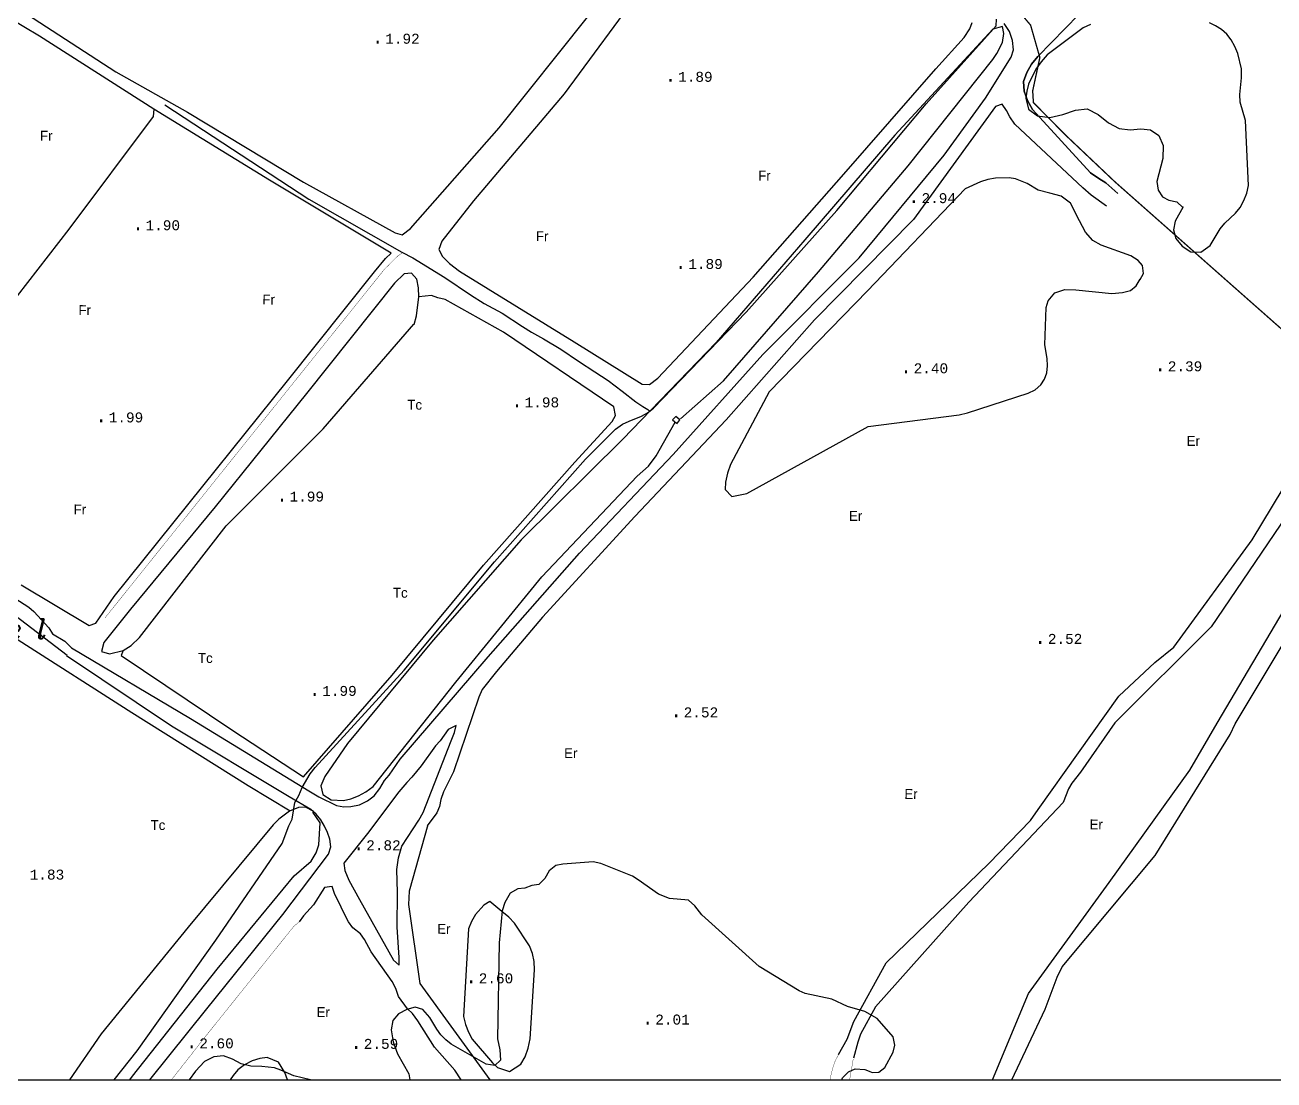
# Model space of a CAD drawing. Extents: x 742400 to 743200, y 4404200 to 4404700.
# Drawn here: x 742571.9 to 742759.8, y 4404200 to 4404358.7 of the extents above; entities that cross this region are included whole.
import ezdxf
from ezdxf.enums import TextEntityAlignment as Align

# ---------------------------------------------------------------- set-up
doc = ezdxf.new("R2010")
doc.units = 0
doc.header["$MEASUREMENT"] = 0
for name, color, linetype in [('2', 7, 'CONTINUOUS'), ('21', 7, 'CONTINUOUS'), ('24', 7, 'CONTINUOUS'), ('33', 7, 'CONTINUOUS'), ('41', 7, 'CONTINUOUS'), ('42', 7, 'CONTINUOUS'), ('46', 7, 'CONTINUOUS'), ('50', 7, 'CONTINUOUS'), ('54', 7, 'CONTINUOUS'), ('6', 7, 'CONTINUOUS')]:
    doc.layers.add(name, color=color, linetype=linetype)
doc.styles.add('ITALICC', font='italicc', dxfattribs={"height": 0.2})
doc.styles.add('MONOTXT', font='monotxt', dxfattribs={"height": 0.2})
doc.styles.get("Standard").update_dxf_attribs({"font": 'txt', "height": 0.2})

msp = doc.modelspace()

# ---------------------------------------------------------------- linework, layer by layer
at = {"layer": '2', "color": 7, "linetype": 'Continuous'}
msp.add_3dface([(743199.9999999999, 4404200), (743199.9999999999, 4404700), (742399.9999999999, 4404700), (742399.9999999999, 4404200)], dxfattribs=at)
at = {"layer": '21', "color": 30, "linetype": 'Continuous', "elevation": 2}
for points in [[(742628.96, 4404261.63), (742628.96, 4404261.63), (742642.53, 4404277.91), (742656.2599999999, 4404293.39), (742660.7699999998, 4404297.88), (742661.82, 4404298.64), (742662.8, 4404299.12), (742664.6599999998, 4404299.83), (742665.5899999999, 4404300.34), (742666.49, 4404301.07), (742680.4399999998, 4404315.51), (742694.0399999998, 4404330.810000001), (742707.51, 4404346.85), (742718.0399999998, 4404358.58), (742718.0399999998, 4404358.58)], [(742585.3399999999, 4404200), (742588.8099999998, 4404204.35), (742600.64, 4404220.99), (742610.63, 4404235.57), (742611.6099999999, 4404238.23), (742612.1099999999, 4404239.23), (742612.51, 4404241.71), (742613.1099999999, 4404242.78), (742613.6199999999, 4404243.96), (742614.8299999998, 4404246.05), (742615.5700000002, 4404246.97)], [(742700.3999999998, 4404201.16), (742701.27, 4404201.88), (742702.5600000002, 4404204.18), (742702.79, 4404205.23), (742702.54, 4404206.47), (742700.1099999999, 4404209.21), (742698.29, 4404210.29), (742695.68, 4404211.04), (742693.3299999998, 4404212.13), (742689.31, 4404212.99), (742688.39, 4404213.4), (742682.3799999999, 4404217.04), (742673.7699999998, 4404224.84), (742672.7199999999, 4404226.19), (742671.74, 4404227.02), (742668.87, 4404227.28), (742667.2299999999, 4404227.94), (742664.18, 4404230.09), (742663.31, 4404230.62), (742658.57, 4404232.54), (742657.41, 4404232.78), (742652.8199999998, 4404232.46), (742651.79, 4404232.25), (742650.7799999998, 4404231.46), (742650.1099999999, 4404230.3), (742649.2299999999, 4404229.41), (742648.1800000002, 4404229.23), (742647.1199999999, 4404228.86), (742646.04, 4404228.74), (742644.9099999998, 4404228.09)], [(742644.9099999998, 4404228.09), (742644.0899999999, 4404226.66), (742643.69, 4404225.44), (742643.26, 4404220.62), (742643.0299999998, 4404206.17), (742643.3399999999, 4404204.5), (742643.4400000002, 4404202.98), (742642.62, 4404202.17), (742641.29, 4404202.36), (742636.0399999998, 4404205.38), (742635.2199999999, 4404206.03), (742634.4899999999, 4404206.77), (742633.87, 4404207.62), (742632.7999999998, 4404209.39), (742631.75, 4404210.59), (742630.5999999999, 4404210.93), (742629.34, 4404210.59), (742628.1099999999, 4404209.91), (742627.24, 4404208.93), (742627, 4404207.51), (742627.32, 4404205.71), (742627.9599999998, 4404203.92), (742629.6799999998, 4404200.89), (742629.79, 4404200)], [(742614.89, 4404200), (742612.38, 4404200.58), (742610.4199999998, 4404201.45), (742609.4599999998, 4404201.79), (742607.55, 4404202.03), (742605.8899999999, 4404202.07), (742604.45, 4404202.42), (742603.1099999999, 4404203.1), (742601.8, 4404203.62), (742600.3199999998, 4404203.48), (742598.9100000001, 4404202.76), (742597.5500000002, 4404201.29), (742596.5899999999, 4404200)], [(742694.8399999999, 4404200), (742694.92, 4404200.28), (742695.82, 4404201.19), (742696.84, 4404201.66), (742698.2799999998, 4404201.55), (742698.92, 4404201.33), (742699.39, 4404201.11), (742700.3999999998, 4404201.16)]]:
    msp.add_lwpolyline(points, dxfattribs=at)
at = {"layer": '21', "color": 30, "linetype": 'Continuous'}
msp.add_polyline3d([(742615.5700000002, 4404246.97, 2), (742628.96, 4404261.63, 5), (742642.53, 4404277.91, 5), (742656.2599999999, 4404293.39, 5), (742660.7699999998, 4404297.88, 5), (742661.82, 4404298.64, 5), (742662.8, 4404299.12, 5), (742664.6599999998, 4404299.83, 5), (742665.5899999999, 4404300.34, 5), (742666.49, 4404301.07, 5), (742680.4399999998, 4404315.51, 5), (742694.0399999998, 4404330.810000001, 5), (742707.51, 4404346.85, 5), (742718.0399999998, 4404358.58, 5), (742718.1099999999, 4404359.59, 5)], dxfattribs=at)
at = {"layer": '33', "color": 5, "linetype": 'Continuous', "extrusion": (0.01580202799981026, -0.01737567389979136, 0.9997241528879961), "const_width": 0.05, "elevation": -64790.40757999999}
msp.add_lwpolyline([(3512618.017218225, 2757958.943019218), (3512684.548555906, 2757969.485035173), (3512685.185577411, 2757969.48693304), (3512686.158948949, 2757969.561396382), (3512687.304515624, 2757969.587408314), (3512688.130538598, 2757969.485035173)], dxfattribs=at)
at = {"layer": '33', "color": 5, "linetype": 'Continuous'}
msp.add_polyline3d([(742592.93, 4404346.7, 2.53), (742614.62, 4404332.52, 2.53), (742628.5999999999, 4404324.53, 2.53), (742630.2699999998, 4404323.67, 2.53), (742635.0999999999, 4404320.7, 2.52), (742638.9300000002, 4404318.09, 2.52), (742641.01, 4404316.82, 2.52), (742643.7299999999, 4404315.32, 2.52), (742646.75, 4404313.35, 2.52), (742648.14, 4404312.48, 2.52), (742649.93, 4404311.47, 2.52), (742652.5299999998, 4404309.93, 2.52), (742655.21, 4404308.14, 2.52), (742657.67, 4404306.54, 2.52), (742659.65, 4404305.21, 2.7), (742661.74, 4404303.62, 2.73), (742663.8, 4404302.02, 2.73), (742664.88, 4404301.29, 2.76), (742665.6099999999, 4404300.83, 2.76), (742665.74, 4404300.75, 2.76), (742666.04, 4404300.58, 2.76), (742666.0499999998, 4404300.58, 2.76)], dxfattribs=at)
at = {"layer": '41', "color": 3, "linetype": 'Continuous'}
for points in [[(742674.9599999998, 4404383.16, 5.11), (742658.39, 4404394.59, 2.41), (742641.09, 4404406.05, 2.37), (742623.9300000002, 4404417.32, 2.31), (742613.9799999999, 4404424.22, 2.28), (742612.77, 4404424.01, 2.28), (742599.92, 4404408.5, 2.39), (742587.3, 4404392.65, 2.48), (742574.4599999998, 4404377.01, 2.5), (742566.74, 4404366.9, 2.5), (742566.2299999999, 4404366.03, 2.5), (742566.2, 4404364.81, 2.5), (742567.0899999999, 4404363.86, 2.5), (742568.42, 4404362.83, 2.5), (742585.5599999998, 4404351.63, 2.5), (742596.36, 4404345.57, 2.5), (742613.7999999998, 4404335.07, 2.5), (742627.6099999999, 4404327.43, 2.5), (742628.6399999999, 4404327.13, 2.5), (742629.89, 4404328.09, 2.49), (742643.25, 4404343.23, 2.51), (742656.57, 4404359.86, 2.51), (742662.4099999998, 4404367.23, 2.47), (742675.0899999999, 4404383.32, 2.35)], [(742675.0500000002, 4404383.1, 5.12), (742658.39, 4404394.59, 2.41), (742641.09, 4404406.05, 2.37), (742623.9300000002, 4404417.32, 2.31), (742613.9799999999, 4404424.22, 2.28), (742612.77, 4404424.01, 2.28), (742599.92, 4404408.5, 2.39), (742587.3, 4404392.65, 2.48), (742574.4599999998, 4404377.01, 2.5), (742566.74, 4404366.9, 2.5), (742566.2299999999, 4404366.03, 2.5), (742566.2, 4404364.81, 2.5), (742567.0899999999, 4404363.86, 2.5), (742568.42, 4404362.83, 2.5), (742585.5599999998, 4404351.63, 2.5), (742596.36, 4404345.57, 2.5), (742613.7999999998, 4404335.07, 2.5), (742627.6099999999, 4404327.43, 2.5), (742628.6399999999, 4404327.13, 2.5), (742629.89, 4404328.09, 2.49), (742643.25, 4404343.23, 2.51), (742656.57, 4404359.86, 2.51), (742662.4099999998, 4404367.23, 2.47), (742674.9599999998, 4404383.16, 2.35)], [(742665.0399999998, 4404364.64, 2.47), (742653.03, 4404348.36, 2.57), (742639.4, 4404332.22, 2.72), (742634.6299999999, 4404326.19, 2.72), (742634.19, 4404324.92, 2.75), (742634.73, 4404323.89, 2.78), (742635.7699999998, 4404322.8, 2.78), (742637.27, 4404321.68, 2.78), (742654.54, 4404311.05, 2.78), (742664.7799999998, 4404304.64, 2.78), (742665.86, 4404304.63, 2.78), (742667.14, 4404305.58, 2.78), (742681.49, 4404320.75, 2.77), (742695.0999999999, 4404336.28, 2.77), (742708.96, 4404352.1, 2.77), (742713.2199999999, 4404356.83, 2.75), (742714.05, 4404358.12, 2.75), (742714.41, 4404359.06, 2.74)], [(742626.9899999999, 4404324.36, 2.87), (742608.7199999999, 4404335.35, 2.77), (742591.32, 4404346.060000001, 2.75), (742574.08, 4404357.04, 2.81), (742562.28, 4404364.11, 2.82)], [(742591.32, 4404346.060000001, 2.75), (742591.1900000002, 4404344.91, 2.75), (742578.4899999999, 4404328, 2.76), (742566.02, 4404311.92, 2.86), (742552.9799999999, 4404295.59, 3.02), (742551.3999999998, 4404293.65, 3.02), (742549.44, 4404291.04, 3.02), (742547.86, 4404289.25, 5)], [(742571.3499999999, 4404274.49, 2.76), (742581.57, 4404268.35, 2.76), (742582.55, 4404268.73, 2.76), (742585.3199999998, 4404272.73, 2.76), (742598.67, 4404289.34, 2.76), (742611.42, 4404305.15, 2.75), (742624.4899999999, 4404321.560000001, 2.75), (742626.14, 4404323.59, 2.75), (742626.9899999999, 4404324.36, 2.75)], [(742586.6899999998, 4404264.58, 3.63), (742586.36, 4404263.85, 2.97), (742603.01, 4404252.64, 2.97), (742613.8399999999, 4404245.6, 2.97), (742627.16, 4404260.89, 2.89), (742640.9099999998, 4404277.43, 2.89), (742654.6499999998, 4404292.95, 2.87), (742660.2599999999, 4404299.06, 2.85), (742660.78, 4404299.95, 2.85), (742660.5299999998, 4404301.27, 2.85), (742643.9099999998, 4404312.47, 2.85), (742635.1399999999, 4404317.42, 2.86), (742634.01, 4404317.64, 2.86), (742633.0599999998, 4404318.01, 2.86), (742631.17, 4404317.78, 3.31)], [(742475.9500000002, 4404200, 2.47), (742476.42, 4404200.63, 2.48), (742488.02, 4404218.1, 2.49), (742493.81, 4404227.75, 2.5), (742494.67, 4404228.52, 2.43), (742495.75, 4404228.57, 2.43), (742496.97, 4404227.94, 2.4), (742513.77, 4404216.74, 2.36), (742524.5199999998, 4404210.72, 2.32), (742526.16, 4404210.39, 2.32), (742527.78, 4404210.7, 2.32), (742528.61, 4404211.26, 2.32), (742541.5, 4404228.07, 2.34), (742553.38, 4404244.42, 2.59), (742565.37, 4404261.47, 2.65), (742568.3499999999, 4404266.69, 2.66), (742569.33, 4404266.97, 2.66), (742570.8799999999, 4404266.21, 2.66), (742587.98, 4404255.29, 2.64), (742605.4899999999, 4404244.28, 2.62), (742611.7900000002, 4404240.46, 2.61)]]:
    msp.add_polyline3d(points, dxfattribs=at)
at = {"layer": '42', "color": 3, "linetype": 'Continuous', "extrusion": (-0.0001679064000050368, -0.002049961700061494, 0.9999978847299974), "elevation": -9149.974406}
msp.add_lwpolyline([(742611.3900624835, 4404190.496880013), (742610.9900624889, 4404191.586877859), (742610.0300625026, 4404193.156874892), (742608.3400625263, 4404193.836874045), (742607.2500625419, 4404193.726874651), (742606.0700625582, 4404193.336875876), (742604.9200625746, 4404192.736877533), (742603.9400625884, 4404192.006879403), (742603.2100625987, 4404191.16688142), (742602.770060926, 4404190.49686248)], dxfattribs=at)
at = {"layer": '42', "color": 3, "linetype": 'Continuous'}
for points in [[(742732.24, 4404358.77, 4.09), (742731.15, 4404358.28, 4.09), (742725.7099999998, 4404354.22, 4.09), (742724.79, 4404353.17, 4.09), (742724.02, 4404352.04, 4.09), (742722.92, 4404349.8, 4.09), (742722.6399999999, 4404348.75, 4.09), (742722.5199999998, 4404347.71, 4.09), (742722.9, 4404346.05, 4.01), (742724.27, 4404345.05, 4.01), (742726.12, 4404344.78, 4.01), (742728.0600000002, 4404345.22, 4.01), (742729.9699999999, 4404345.88, 3.91), (742731.7499999999, 4404346.11, 3.77), (742733.4, 4404345.25, 3.7), (742734.9500000002, 4404343.96, 3.7), (742736.53, 4404343.13, 3.55), (742738.2, 4404342.95, 3.35), (742739.78, 4404343.060000001, 3.25), (742741.27, 4404342.91, 3.23), (742742.49, 4404342.08, 3.23), (742743.18, 4404340.58, 3.23), (742743.1299999999, 4404338.61, 3.23), (742742.1899999998, 4404335.14, 3.08), (742742.42, 4404333.84, 3.07), (742743.0799999998, 4404332.85, 3.07), (742744, 4404332.36, 3.05), (742745.2299999999, 4404332.08, 2.98), (742746.13, 4404331.26, 2.93)], [(742746.18, 4404331.34, 3.2), (742744.95, 4404329.17, 3.2), (742744.7, 4404327.9, 3.2), (742745.07, 4404326.58, 3.2), (742746.0099999999, 4404325.4, 3.2), (742747.3399999999, 4404324.59, 3.2), (742748.81, 4404324.52, 3.2), (742750.2299999999, 4404325.54, 3.2), (742751.75, 4404328.05, 3.2), (742752.46, 4404328.87, 3.23), (742754.0599999998, 4404330.4, 3.26), (742754.7700000001, 4404331.25, 3.26), (742755.3200000002, 4404332.27, 3.26), (742755.7399999999, 4404333.38, 3.26), (742755.99, 4404334.57, 3.26), (742755.5400000002, 4404344.32, 3.26), (742754.7499999999, 4404347.08, 3.26), (742754.6900000002, 4404348.22, 3.26), (742754.9300000002, 4404350.75, 3.31), (742754.94, 4404352.08, 3.35), (742754.3899999999, 4404354.4, 3.41), (742753.9699999999, 4404355.45, 3.49), (742753.41, 4404356.46, 3.58), (742752.73, 4404357.32, 3.64), (742751.92, 4404358.02, 3.65), (742751.05, 4404358.57, 3.65), (742750.14, 4404359, 3.65)], [(742670.52, 4404299.45, 3.72), (742677.03, 4404305.18, 4.02), (742691.29, 4404321.57, 4.35), (742704.7799999998, 4404337.5, 4.35), (742717.5400000002, 4404353.49, 4.28), (742718.15, 4404354.41, 4.28), (742718.98, 4404356.07, 4.27), (742719.19, 4404357.41, 4.16), (742718.9899999999, 4404358.45, 4.03), (742717.5299999998, 4404358.05, 3.94), (742702.79, 4404342.14, 3.94), (742689.24, 4404326.4, 3.94), (742675.92, 4404310.95, 3.95), (742661.8499999999, 4404296.38, 4.08), (742646.5700000002, 4404281.25, 4.45), (742633.32, 4404266.13, 4.48), (742620.44, 4404250.58, 4.48), (742617.0199999998, 4404245.64, 4.45), (742616.42, 4404244.23, 4.45), (742616.7399999999, 4404242.95, 4.45), (742617.98, 4404242.15, 4.45), (742619.85, 4404242.02, 4.45), (742620.9599999998, 4404242.29, 4.45), (742622.0799999998, 4404242.72, 4.45), (742623.19, 4404243.34, 4.45), (742624.32, 4404244.11, 4.45), (742636.73, 4404259.85, 4.37), (742649.67, 4404275.66, 4.22), (742664.03, 4404290.810000001, 4.16), (742665.7099999998, 4404292.34, 4.08), (742666.8999999998, 4404293.87, 4.08), (742669.7599999999, 4404298.95, 3.86)], [(742739.7000000002, 4404320.41, 2.5), (742740.1900000002, 4404321.32, 2.59), (742740.0699999998, 4404322.51, 2.74), (742739.3799999999, 4404323.28, 2.74), (742738.29, 4404323.97, 2.74), (742733.8200000002, 4404325.55, 2.74), (742732.57, 4404326.3, 2.95), (742731.46, 4404327.55, 3.01), (742730.5799999998, 4404329.22, 3.04), (742729.2, 4404331.87, 3.37), (742727.8000000002, 4404332.93, 3.44), (742726.1, 4404333.41, 3.44), (742724.3799999999, 4404333.87, 3.61), (742722.7, 4404334.83, 3.85), (742720.9699999999, 4404335.55, 3.94), (742719.9799999999, 4404335.7, 3.96), (742717.92, 4404335.64, 3.96), (742716.8, 4404335.44, 3.96), (742715.6800000002, 4404335.11, 3.96), (742713.38, 4404334.05, 3.96), (742698.7, 4404318.71, 3.96), (742683.88, 4404303.5, 4.05), (742678.05, 4404292.59, 3.84), (742677.6099999999, 4404291.25, 3.84), (742677.2999999998, 4404289.92, 3.84), (742677.26, 4404288.81, 3.84), (742678.28, 4404287.75, 3.84), (742680.5, 4404288.22, 3.83), (742698.76, 4404298.31, 3.39), (742712.4500000002, 4404300.05, 3.28), (742713.74, 4404300.36, 3.28), (742722.87, 4404303.29, 3.07), (742723.88, 4404303.83, 3.07), (742724.75, 4404304.55, 3.07), (742725.3099999998, 4404305.41, 3.07), (742725.6399999999, 4404306.39, 3.07), (742725.7499999999, 4404307.43, 3.07), (742725.6900000002, 4404308.5, 3.07), (742725.36, 4404310.6, 3.07), (742725.54, 4404316.21, 3.07), (742725.85, 4404317.19, 3.07), (742726.87, 4404318.42, 2.99), (742728.3699999999, 4404318.9, 2.83), (742730.04, 4404318.87, 2.74), (742735.4400000002, 4404318.3, 2.72), (742737.06, 4404318.47, 2.71), (742738.2599999999, 4404318.77, 2.62), (742739.0999999999, 4404319.46, 2.57), (742739.69, 4404320.45, 2.57)], [(742630.4500000002, 4404313.64, 2.83), (742630.8399999999, 4404314.94, 3.23), (742631.17, 4404317.78, 3.31), (742631.14, 4404319.16, 3.32), (742630.89, 4404320.46, 3.35), (742630.0799999998, 4404321.35, 3.35), (742628.95, 4404321.26, 3.35), (742627.51, 4404319.85, 3.35), (742614.28, 4404303.26, 3.56), (742600.54, 4404286.23, 3.63), (742587.78, 4404270.810000001, 3.63), (742583.7499999999, 4404265.82, 3.63), (742583.41, 4404264.43, 3.63), (742584.64, 4404264.1, 3.63), (742586.6899999998, 4404264.58, 3.63), (742587.88, 4404265.34, 3.63), (742589.16, 4404266.54, 3.63), (742602.19, 4404283.35, 3.52), (742616.7599999999, 4404297.94, 3.32), (742630.41, 4404313.71, 2.99)], [(742615.38, 4404240.37, 3.06), (742614.1299999999, 4404241, 3.06), (742613.0799999998, 4404240.99, 3.06), (742611.71, 4404240.42, 3.06), (742610.1099999999, 4404239.22, 3.06), (742609.24, 4404238.39, 3.06), (742596.4699999999, 4404222.95, 3.15), (742583.3599999999, 4404206.9, 3.13), (742578.5899999999, 4404200, 3.13)], [(742587.6799999998, 4404200, 4.28), (742588.0999999999, 4404200.53, 4.29), (742600.8299999998, 4404216.65, 4.31), (742612.3900000001, 4404230.67, 4.11), (742614.9799999999, 4404232.9, 4.07), (742615.73, 4404234.13, 3.86), (742616.13, 4404235.38, 3.67), (742616.3200000002, 4404238.68, 3.36), (742615.2000000002, 4404240.28, 3.19)], [(742641.8299999998, 4404226.85, 3.32), (742640.96, 4404226.26, 3.32), (742639.6899999998, 4404224.86, 3.32), (742639.11, 4404223.84, 3.31), (742638.64, 4404222.7, 3.31), (742637.8899999999, 4404209.52, 3.24), (742638.1800000002, 4404208.310000001, 3.23), (742638.62, 4404207.18, 3.23), (742639.2000000002, 4404206.13, 3.23), (742642.23, 4404202.58, 3.23), (742643.02, 4404201.87, 3.22), (742644.81, 4404201.25, 3.22), (742646.4999999999, 4404202.34, 3.22), (742647.15, 4404203.47, 3.23), (742647.6399999999, 4404204.78, 3.23), (742647.8999999998, 4404206.18, 3.23), (742648.5799999998, 4404216.54, 3.3), (742648.53, 4404217.79, 3.36), (742648.28, 4404218.99, 3.41), (742647.84, 4404220.14, 3.43), (742645.5600000002, 4404223.55, 3.43), (742644.7000000002, 4404224.47, 3.46), (742643.6699999998, 4404225.33, 3.66), (742641.8299999998, 4404226.85, 3.68)]]:
    msp.add_polyline3d(points, dxfattribs=at)
at = {"layer": '46', "color": 7, "linetype": 'Continuous', "const_width": 0.2}
msp.add_lwpolyline([(742780.04, 4404296.11), (742735.94, 4404335.07), (742728.66, 4404341.96), (742723.6400000001, 4404347.02), (742723.53, 4404348.78), (742724.61, 4404353.810000001), (742723.22, 4404358.67), (742720.82, 4404361.52), (742713.3599999999, 4404366.12), (742699.65, 4404375.38), (742679.2900000002, 4404387.88), (742632.26, 4404417.82), (742628.26, 4404420.68), (742618.8799999999, 4404428.810000001), (742609.32, 4404435.54), (742581.1599999998, 4404455.6), (742580.05, 4404457.07), (742579.1400000001, 4404459.91), (742584.8099999998, 4404468.87), (742606.4599999998, 4404500)], dxfattribs=at)
at = {"layer": '54', "color": 1, "linetype": 'Continuous', "elevation": 3.63}
msp.add_lwpolyline([(742669.9999999999, 4404298.71), (742670.4599999998, 4404299.28), (742669.8299999998, 4404299.82), (742669.3299999998, 4404299.310000001), (742669.95, 4404298.79)], dxfattribs=at)
at = {"layer": '6', "color": 7, "linetype": 'Continuous', "extrusion": (0.00391488469987897, -0.006151961699809813, 0.9999734131690856), "const_width": 0.05, "elevation": -24184.390668}
msp.add_lwpolyline([(742607.4573318488, 4404158.32062192), (742606.6573379796, 4404157.660615141), (742593.577633966, 4404141.360300969), (742588.2377531881, 4404134.560178)], dxfattribs=at)
at = {"layer": '6', "color": 7, "linetype": 'Continuous', "const_width": 0.05, "elevation": 2.44}
for points in [[(742693.0899999999, 4404200), (742693.13, 4404200.49), (742693.44, 4404201.75), (742693.8299999998, 4404202.89), (742694.45, 4404204.04)], [(742696.53, 4404203.12), (742695.99, 4404200)]]:
    msp.add_lwpolyline(points, dxfattribs=at)
at = {"layer": '6', "color": 7, "linetype": 'Continuous'}
for points in [[(742776.5499999998, 4404412.23, 3.16), (742765.95, 4404400.560000001, 3.17), (742751.2699999998, 4404385.36, 3.27), (742738.69, 4404368.75, 3.29), (742724.3200000002, 4404353.95, 3.29), (742724.3200000002, 4404353.95, 3.29), (742723.3399999999, 4404352.8, 3.29), (742722.6399999999, 4404351.53, 3.29), (742722.1699999998, 4404350.18, 3.29), (742722.2499999999, 4404348.76, 3.29), (742722.7299999999, 4404347.32, 3.29), (742723.4799999999, 4404345.96, 3.29), (742732.2499999999, 4404336.45, 2.75), (742733.47, 4404335.59, 2.72), (742734.54, 4404334.97, 2.63), (742736.3399999999, 4404333.33, 2.62)], [(742736.3399999999, 4404333.33, 2.62), (742734.54, 4404334.97, 2.63), (742733.47, 4404335.59, 2.72), (742732.2499999999, 4404336.45, 2.75), (742723.4799999999, 4404345.96, 3.29), (742722.7299999999, 4404347.32, 3.29), (742722.2499999999, 4404348.76, 3.29), (742722.1699999998, 4404350.18, 3.29), (742722.6399999999, 4404351.53, 3.29), (742723.3399999999, 4404352.8, 3.29), (742724.3200000002, 4404353.95, 3.29), (742724.3200000002, 4404353.95, 3.29), (742738.69, 4404368.75, 3.29), (742751.2699999998, 4404385.36, 3.27), (742765.95, 4404400.560000001, 3.17), (742768.59, 4404403.46, 3.17)], [(742694.3000000002, 4404203.82, 2.69), (742695.6, 4404206.14, 2.69), (742696.6099999999, 4404208.79, 2.69), (742701.4699999999, 4404217.62, 2.69), (742716.93, 4404232.53, 2.51), (742723.21, 4404239.02, 2.43), (742724.3399999999, 4404240.65, 2.43), (742736.48, 4404257.74, 2.59), (742741.89, 4404262.77, 2.59), (742744.75, 4404265.11, 2.59), (742756.55, 4404281.26, 2.51), (742767.2099999998, 4404298.87, 2.51), (742770.3399999999, 4404306.88, 2.57), (742771.04, 4404309.8, 2.57), (742771.55, 4404319.310000001, 2.57), (742770.93, 4404322.3, 2.57), (742770.75, 4404323.81, 2.55), (742769.89, 4404333.38, 2.43), (742769.93, 4404335.17, 2.43), (742770.16, 4404337.12, 2.43), (742779.5799999998, 4404355.560000001, 2.4), (742788.7099999998, 4404370.97, 2.34), (742796.74, 4404389.84, 2.23), (742801.2299999999, 4404396.14, 2.19)], [(742694.3000000002, 4404203.82, 2.69), (742695.6, 4404206.14, 2.69), (742696.6099999999, 4404208.79, 2.69), (742701.4699999999, 4404217.62, 2.69), (742716.93, 4404232.53, 2.51), (742723.21, 4404239.02, 2.43), (742724.3399999999, 4404240.65, 2.43), (742736.48, 4404257.74, 2.59), (742741.89, 4404262.77, 2.59), (742744.75, 4404265.11, 2.59), (742756.55, 4404281.26, 2.51), (742767.2099999998, 4404298.87, 2.51), (742770.3399999999, 4404306.88, 2.57), (742771.04, 4404309.8, 2.57), (742771.55, 4404319.310000001, 2.57), (742770.93, 4404322.3, 2.57), (742770.75, 4404323.81, 2.55), (742769.89, 4404333.38, 2.43), (742769.93, 4404335.17, 2.43), (742770.16, 4404337.12, 2.43), (742779.5799999998, 4404355.560000001, 2.4), (742788.7099999998, 4404370.97, 2.34), (742796.74, 4404389.84, 2.23), (742797.3399999999, 4404390.68, 2.23)], [(742720.37, 4404200, 2.87), (742725.4300000002, 4404210.65, 2.87), (742727.1899999998, 4404215.45, 2.67), (742727.97, 4404217.01, 2.62), (742741.9499999998, 4404233.75, 2.41), (742753.2599999999, 4404251.94, 2.61), (742754.01, 4404253.58, 2.64), (742764.98, 4404271.89, 2.86), (742777.6600000001, 4404287.75, 3.07), (742788.3499999999, 4404304.82, 2.67), (742797.0999999999, 4404323.11, 2.61), (742806.54, 4404340.81, 2.47), (742816.49, 4404358.26, 2.47), (742825.75, 4404376.44, 2.47), (742827.07, 4404379.310000001, 2.45)], [(742720.37, 4404200, 2.87), (742725.4300000002, 4404210.65, 2.87), (742727.1899999998, 4404215.45, 2.67), (742727.97, 4404217.01, 2.62), (742741.9499999998, 4404233.75, 2.41), (742753.2599999999, 4404251.94, 2.61), (742754.01, 4404253.58, 2.64), (742764.98, 4404271.89, 2.86), (742777.6600000001, 4404287.75, 3.07), (742788.3499999999, 4404304.82, 2.67), (742797.0999999999, 4404323.11, 2.61), (742806.54, 4404340.81, 2.47), (742816.49, 4404358.26, 2.47), (742824.31, 4404373.6, 2.47)], [(742625.98, 4404245.04, 3.85), (742626.71, 4404245.83, 3.79), (742628.3499999999, 4404248.26, 3.79), (742641.6099999999, 4404263.63, 3.74), (742655.3200000002, 4404279.23, 3.74), (742669.44, 4404294.07, 3.74), (742682.9299999998, 4404309.11, 3.8), (742697.3999999998, 4404323.67, 3.79), (742710.2099999998, 4404339.09, 3.79), (742716.45, 4404347.71, 3.78), (742720.28, 4404353.88, 3.22), (742720.6299999999, 4404354.95, 3.16), (742720.4899999999, 4404356.38, 3.1), (742720.04, 4404357.7, 3.04), (742719.25, 4404358.94, 2.9)], [(742734.6499999998, 4404331.44, 2.62), (742732.3499999999, 4404333.12, 2.69), (742731.1, 4404334.19, 2.93), (742720.84, 4404343.8, 3.37), (742720.0899999999, 4404344.86, 3.37), (742719.6099999999, 4404345.84, 3.37), (742718.9499999998, 4404346.8, 3.43), (742717.96, 4404346.43, 3.61), (742705.5999999999, 4404329.45, 3.7), (742690.7099999998, 4404314.33, 3.87), (742677.43, 4404299.3, 3.93), (742663.66, 4404284.74, 3.93), (742649.8000000002, 4404269.61, 3.94), (742642.8299999998, 4404261.41, 3.94)], [(742578.24, 4404263.82, 2.7), (742561.58, 4404276.53, 2.7), (742544.21, 4404287.63, 2.7), (742526.7099999998, 4404299.11, 2.7), (742509.5799999998, 4404310.69, 2.9), (742491.8499999999, 4404320.2, 3.1), (742489.3599999999, 4404321.66, 3.1)], [(742544.98, 4404290.08, 2.7), (742556.5899999999, 4404281.89, 2.7), (742558.5799999998, 4404280.11, 2.7), (742568.2099999998, 4404274.25, 2.7), (742570.3699999999, 4404272.46, 2.7), (742572.4899999999, 4404271.12, 2.7), (742573.26, 4404270.44, 2.7), (742575.4799999999, 4404268, 2.7), (742576.03, 4404267.1, 2.7), (742577.91, 4404266.01, 2.7), (742578.9, 4404265.01, 2.49), (742578.9, 4404265.01, 2.49)], [(742761.72, 4404284.84, 2.56), (742750.4099999998, 4404268.14, 2.75), (742735.8699999999, 4404253.72, 2.82), (742730.7199999999, 4404246.27, 2.61), (742729.44, 4404244.65, 2.61), (742728.9400000002, 4404243.76, 2.61), (742728.13, 4404241.75, 2.61), (742713.93, 4404226.71, 2.55), (742699.9, 4404210.97, 2.69), (742697.64, 4404206.85, 2.69), (742697.2, 4404205.68, 2.69), (742696.58, 4404203.27, 2.69)], [(742717.4999999999, 4404200, 2.94), (742722.91, 4404212.97, 2.75), (742735.04, 4404229.7, 2.37), (742747.2, 4404246.57, 2.37), (742751.31, 4404253.68, 2.49), (742762.0099999999, 4404271.810000001, 3.05)], [(742578.9, 4404265.01, 2.49), (742596.8100000002, 4404254.35, 2.47), (742614.62, 4404243.47, 2.54), (742616.1399999999, 4404242.57, 2.54), (742618.78, 4404241.29, 2.86), (742619.86, 4404241.06, 3.01), (742620.94, 4404241.12, 3.18), (742622.23, 4404241.4, 3.24), (742623.43, 4404241.96, 3.24), (742624.4599999998, 4404242.75, 3.24), (742625.28, 4404243.83, 3.24), (742625.98, 4404245.04, 3.85)], [(742590.7, 4404200, 3.09), (742599.29, 4404210.68, 3.1), (742610.7199999999, 4404224.9, 3.21), (742617.5899999999, 4404233.97, 3.2), (742617.93, 4404235.05, 3.08), (742617.7899999998, 4404236.23, 3.07), (742617.45, 4404237.23, 3.04), (742616.95, 4404238.18, 2.92), (742616.41, 4404239.1, 2.89), (742615.7199999999, 4404239.97, 2.86), (742614.9199999998, 4404240.68, 2.73), (742611.64, 4404242.6, 2.63), (742593.9400000002, 4404253.2, 2.44), (742578.1799999998, 4404263.78, 2.49)], [(742642.8299999998, 4404261.41, 3.94), (742640.7, 4404258.73, 3.94), (742640.1799999998, 4404257.59, 3.92), (742636.39, 4404246.34, 3.22), (742634.87, 4404243.35, 3.22), (742634.4899999999, 4404242.2, 3.22), (742634.27, 4404241.11, 3.22), (742633.87, 4404240.16, 3.22), (742632.44, 4404238.23, 3.22)], [(742631.1899999998, 4404239.07, 3.22), (742631.8299999998, 4404240.21, 3.22), (742636.0500000002, 4404251, 3.28), (742636.5299999998, 4404252.26, 3.5), (742636.8100000002, 4404253.31, 3.58), (742635.5999999999, 4404252.72, 3.67), (742634.4, 4404251, 3.67), (742633.6900000002, 4404250.26, 3.67), (742631.51, 4404247.26, 3.67), (742630.1, 4404245.53, 3.67), (742629.35, 4404244.73, 3.67), (742628.1399999999, 4404243.35, 3.67)], [(742628.1399999999, 4404243.35, 3.67), (742623.44, 4404237.05, 3.19), (742619.8999999998, 4404232.59, 2.93), (742620.0099999999, 4404231.51, 2.93), (742620.62, 4404230.03, 2.92), (742622.23, 4404227.11, 2.92), (742627.3399999999, 4404218.01, 2.47), (742628.19, 4404217.27, 2.44), (742628.2299999999, 4404218.43, 2.44), (742627.8899999999, 4404222.97, 2.45), (742627.98, 4404228.18, 2.69), (742627.86, 4404231.63, 2.82), (742628.1099999999, 4404233.42, 2.82), (742628.5999999999, 4404235.16, 2.82), (742631.1899999998, 4404239.07, 3.22)], [(742632.53, 4404238.38, 2.78), (742629.7299999999, 4404228.37, 2.75), (742629.6199999999, 4404226.38, 2.74), (742631.32, 4404214.52, 2.51), (742641.8299999998, 4404200, 2.35)], [(742637.52, 4404200, 2.34), (742636.5999999999, 4404201.44, 2.34), (742633.52, 4404204.9, 2.44), (742631, 4404208.89, 2.46), (742630.2000000002, 4404209.98, 2.46), (742629.4799999999, 4404210.7, 2.46), (742628.1099999999, 4404212.53, 2.46), (742627.73, 4404213.75, 2.47), (742627.16, 4404214.8, 2.59), (742623.9899999999, 4404219.24, 2.7), (742623.0099999999, 4404221.13, 2.7), (742622.4000000001, 4404221.98, 2.7), (742621.2199999999, 4404222.87, 2.9), (742620.5899999999, 4404223.76, 2.92), (742620.04, 4404224.84, 2.92), (742619.4799999999, 4404225.97, 3.07), (742618.4799999999, 4404228.03, 3.09), (742618.1299999999, 4404229.09, 3.09), (742616.9799999999, 4404228.96, 3.09), (742615.3299999998, 4404226.310000001, 3.09), (742613.83, 4404224.67, 3.08), (742613.17, 4404223.76, 5.1)]]:
    msp.add_polyline3d(points, dxfattribs=at)

# ---------------------------------------------------------------- texts
at = {"layer": '24', "color": 7, "linetype": 'Continuous', "style": 'MONOTXT'}
for s, height, p in [('1.92                        ', 1.5, (742626.1099999999, 4404355.88, 1.92)), ('.                           ', 1.99, (742624.1099999999, 4404355.88, 1.92)), ('1.89                        ', 1.5, (742670.18, 4404350.15, 1.89)), ('.                           ', 1.99, (742668.18, 4404350.15, 1.89)), ('2.94                        ', 1.5, (742706.8000000002, 4404331.9, 2.94)), ('.                           ', 1.99, (742704.8, 4404331.9, 2.94)), ('1.90                        ', 1.5, (742590.05, 4404327.82, 1.9)), ('.                           ', 1.99, (742588.0500000002, 4404327.82, 1.9)), ('1.89                        ', 1.5, (742671.7099999998, 4404321.99, 1.89)), ('.                           ', 1.99, (742669.71, 4404321.99, 1.89)), ('2.39                        ', 1.5, (742743.86, 4404306.6, 2.39)), ('.                           ', 1.99, (742703.6200000001, 4404306.3, 2.4)), ('2.40                        ', 1.5, (742705.6199999999, 4404306.3, 2.4)), ('.                           ', 1.99, (742741.8599999999, 4404306.6, 2.39)), ('1.98                        ', 1.5, (742647.0899999999, 4404301.17, 1.98)), ('.                           ', 1.99, (742645.0899999999, 4404301.17, 1.98)), ('.                           ', 1.99, (742582.5099999999, 4404298.91, 1.99)), ('1.99                        ', 1.5, (742584.51, 4404298.91, 1.99)), ('.                           ', 1.99, (742609.7099999998, 4404287, 1.99)), ('1.99                        ', 1.5, (742611.71, 4404287, 1.99)), ('2.52                        ', 1.5, (742725.81, 4404265.59, 2.52)), ('.                           ', 1.99, (742723.81, 4404265.59, 2.52)), ('1.99                        ', 1.5, (742616.6300000001, 4404257.76, 1.99)), ('.                           ', 1.99, (742614.63, 4404257.76, 1.99)), ('2.52                        ', 1.5, (742671.0199999998, 4404254.53, 2.52)), ('.                           ', 1.99, (742669.0199999998, 4404254.53, 2.52)), ('.                           ', 1.99, (742621.25, 4404234.54, 2.82)), ('2.82                        ', 1.5, (742623.25, 4404234.54, 2.82)), ('1.83                        ', 1.5, (742572.62, 4404230.13, 1.83)), ('2.60                        ', 1.5, (742640.1799999998, 4404214.52, 2.6)), ('.                           ', 1.99, (742638.1800000002, 4404214.52, 2.6)), ('.                           ', 1.99, (742664.7399999999, 4404208.32, 2.01)), ('2.01                        ', 1.5, (742666.7399999999, 4404208.32, 2.01)), ('.                           ', 1.99, (742596.13, 4404204.74, 2.6)), ('2.60                        ', 1.5, (742598.1299999999, 4404204.74, 2.6)), ('.                           ', 1.99, (742620.88, 4404204.66, 2.59)), ('2.59                        ', 1.5, (742622.8799999999, 4404204.66, 2.59))]:
    msp.add_text(s, height=height, dxfattribs=at).set_placement(p)
at = {"layer": '42', "color": 7, "linetype": 'Continuous'}
for s, p in [('Fr                          ', (742574.17, 4404341.29, 1.78)), ('Fr                          ', (742682.2299999999, 4404335.29, 1.77)), ('Fr                          ', (742648.7800000001, 4404326.18, 1.78)), ('Fr                          ', (742607.63, 4404316.65, 1.78)), ('Fr                          ', (742579.95, 4404315.06, 1.79)), ('Tc                          ', (742629.44, 4404300.83, 1.78)), ('Er                          ', (742746.6999999998, 4404295.38, 2.43)), ('Fr                          ', (742579.23, 4404285.07, 1.79)), ('Er                          ', (742695.8999999998, 4404284.1, 2.43)), ('Tc                          ', (742627.27, 4404272.54, 1.78)), ('Tc                          ', (742597.94, 4404262.72, 1.79)), ('Er                          ', (742653.03, 4404248.41, 2.44)), ('Er                          ', (742704.2299999999, 4404242.26, 2.44)), ('Tc                          ', (742590.81, 4404237.59, 2.31)), ('Er                          ', (742732.0899999999, 4404237.68, 2.43)), ('Er                          ', (742633.9300000002, 4404221.97, 2.27)), ('Er                          ', (742615.78, 4404209.45, 2.26))]:
    msp.add_text(s, height=1.49, rotation=359.7900000066, dxfattribs=at).set_placement(p)
at = {"layer": '50', "color": 7, "linetype": 'Continuous', "style": 'ITALICC'}
msp.add_text('E l        S e r r a d e l  ', height=3, dxfattribs=at).set_placement((742548.0500000002, 4404267.88), align=Align.MIDDLE)

doc.saveas('drawing.dxf')
